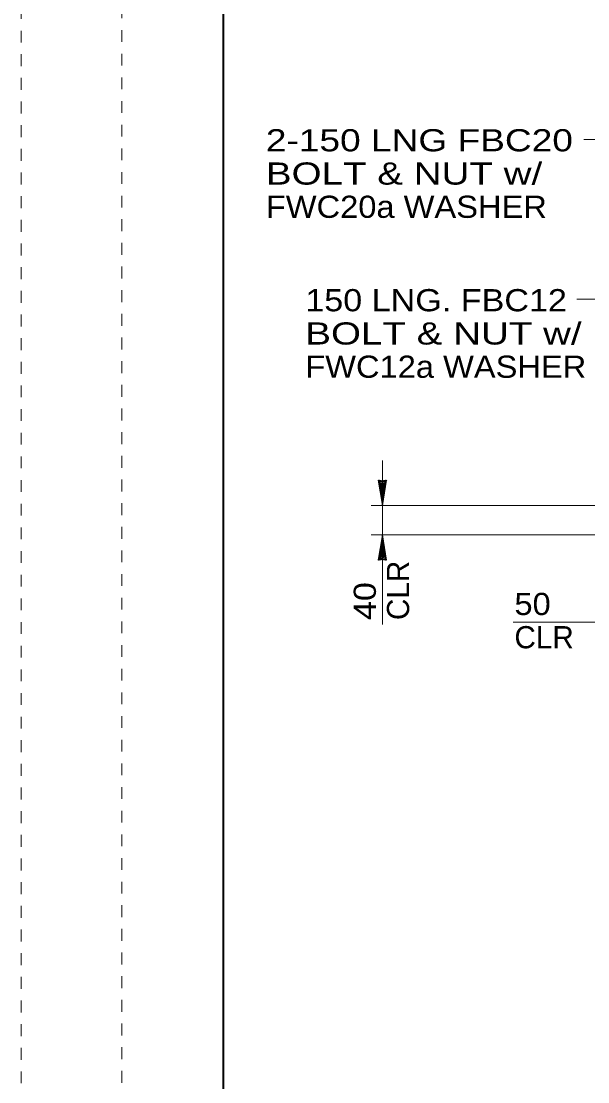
# Model space of a CAD drawing. Extents: x 1370 to 1389.8, y -905.5 to -882.8.
# Drawn here: x 1370 to 1374.79, y -897.09 to -888.12 of the extents above; entities that cross this region are included whole.
import ezdxf

# ---------------------------------------------------------------- set-up
doc = ezdxf.new("R2010")
doc.units = 0
doc.header["$LTSCALE"] = 0.075
doc.linetypes.add('DOTTED', pattern=[1.5, 0.3, -1.2])
for name, color, linetype, lineweight in [('4', 7, 'Continuous', 25), ('61', 7, 'DOTTED', 13), ('62', 7, 'DOTTED', 13), ('63', 7, 'Continuous', 40)]:
    doc.layers.add(name, color=color, linetype=linetype, lineweight=lineweight)
doc.layers.add('8', color=7, linetype='Continuous')

msp = doc.modelspace()

# ---------------------------------------------------------------- linework, layer by layer
at = {"layer": '4', "lineweight": 13}
for p, q in [((1374.75592, -889.12125), (1375.16892, -889.12125)), ((1374.69692, -890.47008), (1375.12708, -890.47008)), ((1375.00042, -892.21375), (1372.95908, -892.21375)), ((1375.379, -892.46375), (1372.95908, -892.46375)), ((1373.05258, -892.46375), (1373.05258, -893.22167))]:
    msp.add_line(p, q, dxfattribs=at)
for points in [[(1373.05258, -892.46375), (1373.05258, -892.21375), (1373.05258, -891.83483)], [(1374.15808, -893.20067), (1375.0275, -893.20067), (1375.40667, -893.20067), (1375.89758, -893.20067)]]:
    msp.add_lwpolyline(points, dxfattribs=at)
at = {"layer": '4'}
for points in [[(1373.08858, -892.00075), (1373.08408, -892.00225), (1373.07958, -892.00375), (1373.07508, -892.00525), (1373.07058, -892.00675), (1373.06608, -892.00675), (1373.06458, -892.00675), (1373.06158, -892.00675), (1373.05858, -892.00825), (1373.05558, -892.00825), (1373.05258, -892.00825), (1373.04808, -892.00825), (1373.04208, -892.00675), (1373.03908, -892.00675), (1373.03308, -892.00675), (1373.02708, -892.00375), (1373.02258, -892.00225), (1373.01958, -892.00225), (1373.01808, -892.00075), (1373.05258, -892.21375), (1373.08858, -892.00075), (1373.07958, -892.01275), (1373.02708, -892.01425), (1373.05258, -892.17475), (1373.07958, -892.01275), (1373.07058, -892.02175), (1373.03758, -892.02475), (1373.05258, -892.13725), (1373.07058, -892.02175), (1373.06308, -892.03075), (1373.04358, -892.03525), (1373.05258, -892.09975), (1373.06308, -892.03075), (1373.05558, -892.03825), (1373.04808, -892.04125), (1373.05258, -892.06675), (1373.05558, -892.03825)], [(1373.01658, -892.67675), (1373.02108, -892.67525), (1373.02558, -892.67375), (1373.03008, -892.67225), (1373.03458, -892.67075), (1373.03908, -892.67075), (1373.04058, -892.67075), (1373.04358, -892.67075), (1373.04658, -892.66925), (1373.04958, -892.66925), (1373.05258, -892.66925), (1373.05708, -892.66925), (1373.06308, -892.67075), (1373.06608, -892.67075), (1373.07208, -892.67075), (1373.07808, -892.67375), (1373.08258, -892.67525), (1373.08558, -892.67525), (1373.08708, -892.67675), (1373.05258, -892.46375), (1373.01658, -892.67675), (1373.02558, -892.66475), (1373.07808, -892.66325), (1373.05258, -892.50275), (1373.02558, -892.66475), (1373.03458, -892.65575), (1373.06758, -892.65275), (1373.05258, -892.54025), (1373.03458, -892.65575), (1373.04208, -892.64675), (1373.06158, -892.64225), (1373.05258, -892.57775), (1373.04208, -892.64675), (1373.04958, -892.63925), (1373.05708, -892.63625), (1373.05258, -892.61075), (1373.04958, -892.63925)]]:
    msp.add_lwpolyline(points, dxfattribs=at)
at = {"layer": '61'}
msp.add_line((1370.85, -883.995), (1370.85, -904.63), dxfattribs=at)
at = {"layer": '62'}
msp.add_line((1370, -905.5), (1370, -883.5), dxfattribs=at)
at = {"layer": '63'}
msp.add_line((1371.70833, -884.5), (1371.70833, -904.5), dxfattribs=at)

# ---------------------------------------------------------------- texts
at = {"layer": '8'}
for s, width, p in [('2-150 LNG FBC20', 1.25, (1372.06783, -889.22033)), ('BOLT & NUT w/', 1.3, (1372.06783, -889.5015)), ('FWC20a WASHER', 1.1, (1372.06783, -889.78267)), ('150 LNG. FBC12', 1.15, (1372.40108, -890.5725)), ('BOLT & NUT w/', 1.3, (1372.40108, -890.85367)), ('FWC12a WASHER', 1.1, (1372.40108, -891.13483)), ('50', 1.1, (1374.169, -893.14075))]:
    msp.add_text(s, height=0.1875, dxfattribs=dict(at, width=width)).set_placement(p)
msp.add_text('CLR', height=0.1875, rotation=90, dxfattribs=at).set_placement((1373.27908, -893.18317))
at = {"layer": '8', "width": 1.15}
msp.add_text('40', height=0.1875, rotation=90, dxfattribs=at).set_placement((1372.99792, -893.18317))
at = {"layer": '8'}
msp.add_text('CLR', height=0.1875, dxfattribs=at).set_placement((1374.169, -893.42192))

doc.saveas('drawing.dxf')
